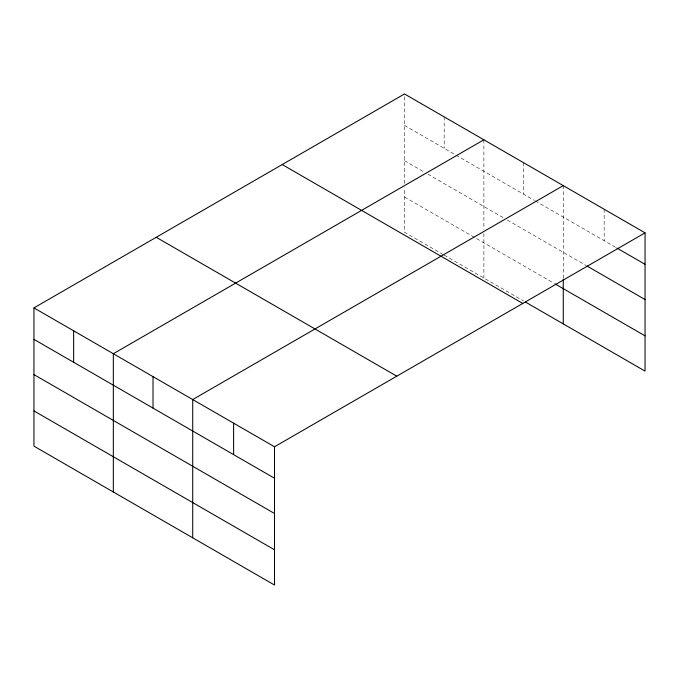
<?xml version="1.0" encoding="UTF-8"?>
<svg xmlns="http://www.w3.org/2000/svg" width="679" height="679" viewBox="0 0 679 679"><rect width="100%" height="100%" fill="white"/><g stroke="black" fill="none" stroke-linecap="round" stroke-linejoin="round"><path stroke-width="0.51" stroke-dasharray="3.4 2.55" d="M404.497 183.491L404.497 93.965M404.497 125.42L455.015 154.583M455.915 155.109L534.398 200.415M535.298 200.933L615.972 247.512M404.497 160.668L424.341 172.127M427.957 174.206L503.725 217.951M507.332 220.038L585.985 265.447M404.497 196.978L554.242 283.432M443.285 254.617L404.497 232.226L404.497 187.642M444.193 255.143L523.568 300.967M604.157 209.234L604.157 240.689M563.264 185.622L563.264 278.263M523.568 162.705L523.568 194.169M483.881 139.789L483.881 229.324M483.881 233.474L483.881 278.05M444.193 116.873L444.193 148.336"/><path stroke-width="1.02" d="M33.95 307.893L274.503 446.774L274.503 585.035L33.95 446.154L33.95 307.893L404.497 93.965L645.05 232.846L645.05 371.107L525.376 302.011M483.881 139.789L113.334 353.725L113.334 491.986M563.264 185.622L192.717 399.558L192.717 537.819M274.503 446.774L645.05 232.846M616.88 248.039L645.05 264.301M586.894 265.964L645.05 299.549M555.142 283.949L645.05 335.859M282.218 164.556L522.771 303.437M156.229 237.294L396.782 376.174M33.95 339.356L274.503 478.237M33.95 374.596L274.503 513.477M33.95 410.914L274.503 549.795M563.264 279.298L563.264 323.883M233.61 423.17L233.61 454.624M153.021 376.641L153.021 408.104M73.638 330.809L73.638 362.272"/></g></svg>
